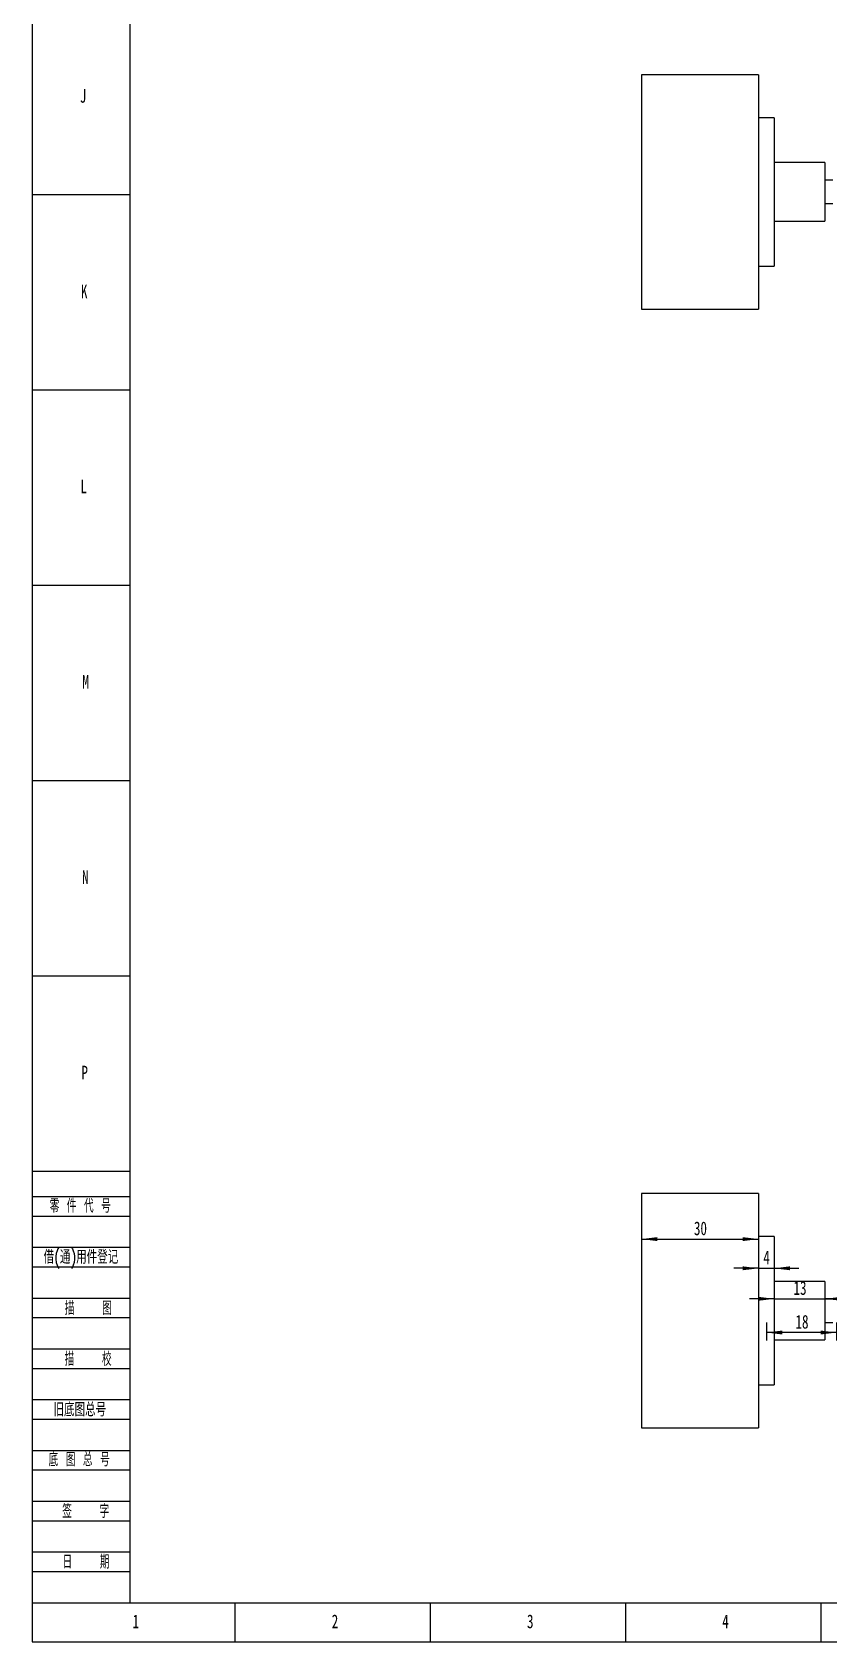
# Model space of a CAD drawing. Header units: millimetres. Extents: x 0 to 1189, y -577 to 841.
# Drawn here: x 0 to 204, y 0 to 412.1 of the extents above; entities that cross this region are included whole.
import ezdxf

# ---------------------------------------------------------------- set-up
doc = ezdxf.new("R2010")
doc.units = ezdxf.units.MM
for name, color, linetype in [('10', 7, 'Continuous'), ('5', 7, 'Continuous'), ('9', 7, 'Continuous')]:
    doc.layers.add(name, color=color, linetype=linetype)
doc.styles.add('SLDTEXTSTYLE0', font='TXT', dxfattribs={"width": 0.7, "bigfont": 'bigfont'})
doc.styles.add('SLDTEXTSTYLE2', font='TXT', dxfattribs={"width": 0.614286, "bigfont": 'bigfont'})
doc.styles.add('SLDTEXTSTYLE4', font='TXT', dxfattribs={"width": 0.566667, "bigfont": 'bigfont'})
doc.styles.add('SLDTEXTSTYLE5', font='TXT', dxfattribs={"width": 0.7})
doc.dimstyles.new('SLDDIMSTYLE0', dxfattribs={"dimtxt": 3.5, "dimasz": 4.08, "dimexe": 0, "dimexo": 0.0625, "dimgap": 0.875, "dimtad": 2, "dimrnd": 1e-09, "dimzin": 12, "dimdsep": 46, "dimtxsty": 'SLDTEXTSTYLE5', "dimsah": 1, "dimcen": 0.09, "dimadec": 0, "dimazin": 3, "dimtfac": 1, "dimtmove": 0, "dimatfit": 0, "dimfxl": 0, "dimfrac": 2, "dimtolj": 1, "dimtzin": 12, "dimarcsym": 0})
doc.dimstyles.new('SLDDIMSTYLE1', dxfattribs={"dimtxt": 3.5, "dimasz": 4.08, "dimexe": 0, "dimexo": 0.0625, "dimgap": 0.875, "dimtad": 2, "dimrnd": 1e-09, "dimzin": 12, "dimdsep": 46, "dimtxsty": 'SLDTEXTSTYLE5', "dimsah": 1, "dimcen": 0.09, "dimadec": 0, "dimazin": 3, "dimtfac": 1, "dimtofl": 0, "dimtmove": 0, "dimatfit": 3, "dimfxl": 0, "dimfrac": 2, "dimtolj": 1, "dimtzin": 12, "dimarcsym": 0})

# ---------------------------------------------------------------- blocks, each defined once
blk = doc.blocks.new('_D_13')
at = {"layer": '10'}
for p, q in [((188, 81.79), (188, 77.18)), ((206, 79.18), (188, 79.18)), ((206, 81.79), (206, 77.18))]:
    blk.add_line(p, q, dxfattribs=at)
for points in [[(188, 79.18), (192.08, 78.68), (192.08, 79.69)], [(206, 79.18), (201.92, 79.69), (201.92, 78.68)]]:
    blk.add_solid(points, dxfattribs=at)
at = {"layer": '10', "insert": (195.47, 83.69), "char_height": 3.5, "attachment_point": 1, "style": 'SLDTEXTSTYLE5'}
blk.add_mtext('18', dxfattribs=at)
blk = doc.blocks.new('_D_14')
at = {"layer": '10'}
for p, q in [((156, 104.27), (156, 102.77)), ((156, 103.1), (186, 103.1)), ((186, 104.27), (186, 102.77))]:
    blk.add_line(p, q, dxfattribs=at)
for points in [[(156, 103.1), (160.08, 102.59), (160.08, 103.6)], [(186, 103.1), (181.92, 103.6), (181.92, 102.59)]]:
    blk.add_solid(points, dxfattribs=at)
at = {"layer": '10', "insert": (169.46, 107.61), "char_height": 3.5, "attachment_point": 1, "style": 'SLDTEXTSTYLE5'}
blk.add_mtext('30', dxfattribs=at)
blk = doc.blocks.new('_D_15')
at = {"layer": '10'}
for p, q in [((186, 95.62), (179.65, 95.62)), ((186, 97.16), (186, 95.29)), ((186, 95.62), (190, 95.62)), ((190, 97.16), (190, 95.29)), ((190, 95.62), (196.35, 95.62))]:
    blk.add_line(p, q, dxfattribs=at)
for points in [[(186, 95.62), (181.92, 96.13), (181.92, 95.12)], [(190, 95.62), (194.08, 95.12), (194.08, 96.13)]]:
    blk.add_solid(points, dxfattribs=at)
at = {"layer": '10', "insert": (187.23, 100.14), "char_height": 3.5, "attachment_point": 1, "style": 'SLDTEXTSTYLE5'}
blk.add_mtext('4', dxfattribs=at)
blk = doc.blocks.new('_D_16')
at = {"layer": '10'}
for p, q in [((190, 87.81), (183.65, 87.81)), ((190, 89.73), (190, 87.48)), ((190, 87.81), (203, 87.81)), ((203, 89.73), (203, 87.48)), ((203, 87.81), (209.35, 87.81))]:
    blk.add_line(p, q, dxfattribs=at)
for points in [[(190, 87.81), (185.92, 88.32), (185.92, 87.31)], [(203, 87.81), (207.08, 87.31), (207.08, 88.32)]]:
    blk.add_solid(points, dxfattribs=at)
at = {"layer": '10', "insert": (194.96, 92.33), "char_height": 3.5, "attachment_point": 1, "style": 'SLDTEXTSTYLE5'}
blk.add_mtext('13', dxfattribs=at)

msp = doc.modelspace()

# ---------------------------------------------------------------- linework, layer by layer
at = {"color": 7, "linetype": 'Continuous', "lineweight": 25}
for p, q in [((185.99872, 401.20265), (155.99872, 401.20265)), ((155.99872, 401.20265), (155.99872, 341.20265)), ((185.99872, 401.20265), (185.99872, 341.20265)), ((189.99872, 390.20265), (185.99872, 390.20265)), ((189.99872, 390.20265), (189.99872, 352.20264)), ((202.99872, 378.70265), (189.99872, 378.70265)), ((202.99872, 378.70265), (202.99872, 363.70265)), ((204.99872, 374.20264), (202.99872, 374.20264)), ((202.99872, 368.20265), (204.99872, 368.20265)), ((189.99872, 363.70265), (202.99872, 363.70265)), ((185.99872, 352.20264), (189.99872, 352.20264)), ((155.99872, 341.20265), (185.99872, 341.20265)), ((185.99872, 114.78771), (155.99872, 114.78771)), ((155.99872, 114.78771), (155.99872, 104.17279)), ((185.99872, 114.78771), (185.99872, 104.17279)), ((155.99872, 104.17279), (155.99872, 54.78772)), ((185.99872, 104.17279), (185.99872, 54.78772)), ((189.99872, 103.78771), (185.99872, 103.78771)), ((189.99872, 103.78771), (189.99872, 97.06493)), ((189.99872, 97.06493), (189.99872, 65.78772)), ((202.99872, 92.28772), (189.99872, 92.28772)), ((202.99872, 92.28772), (202.99872, 89.63398)), ((202.99872, 89.63398), (202.99872, 77.28772)), ((204.99872, 87.78772), (202.99872, 87.78772)), ((202.99872, 81.78771), (204.99872, 81.78771)), ((189.99872, 77.28772), (202.99872, 77.28772)), ((185.99872, 65.78772), (189.99872, 65.78772)), ((155.99872, 54.78772), (185.99872, 54.78772))]:
    msp.add_line(p, q, dxfattribs=at)
at = {"layer": '5', "color": 7}
for p, q in [((0, 841), (0, 0)), ((0, 114), (25, 114)), ((0, 109), (25, 109)), ((0, 101), (25, 101)), ((0, 96), (25, 96)), ((0, 88), (25, 88)), ((0, 83), (25, 83)), ((0, 75), (25, 75)), ((0, 70), (25, 70)), ((0, 62), (25, 62)), ((0, 57), (25, 57)), ((0, 49), (25, 49)), ((0, 44), (25, 44)), ((0, 36), (25, 36)), ((0, 31), (25, 31)), ((0, 23), (25, 23)), ((0, 18), (25, 18)), ((0, 0), (1189, 0))]:
    msp.add_line(p, q, dxfattribs=at)
at = {"layer": '5', "color": 7, "lineweight": 25}
for p, q in [((25, 831.0501), (25, 10)), ((0, 10), (1179, 10))]:
    msp.add_line(p, q, dxfattribs=at)
at = {"layer": '5'}
for p, q in [((0, 370.5), (25, 370.5)), ((0, 320.5), (25, 320.5)), ((0, 270.5), (25, 270.5)), ((0, 220.5), (25, 220.5)), ((0, 170.5), (25, 170.5)), ((0, 120.5), (25, 120.5)), ((52, 0), (52, 10)), ((102, 0), (102, 10)), ((152, 0), (152, 10)), ((202, 0), (202, 10))]:
    msp.add_line(p, q, dxfattribs=at)

# ---------------------------------------------------------------- texts
at = {"layer": '10', "char_height": 3.5, "attachment_point": 2, "style": 'SLDTEXTSTYLE5'}
for s, insert in [('J', (13.01528, 397.54134)), ('K', (13.32031, 347.48752)), ('L', (13.18056, 297.54134)), ('M', (13.70677, 247.48752)), ('N', (13.60347, 197.54134)), ('P', (13.44427, 147.48752)), ('1', (26.54444, 6.98752)), ('2', (77.54444, 6.98752)), ('3', (127.54444, 6.98752)), ('4', (177.54444, 6.98752))]:
    msp.add_mtext(s, dxfattribs=dict(at, insert=insert))
at = {"layer": '9', "color": 7, "char_height": 3.5}
for s, insert, attachment_point, style in [('\\M+197EB \\M+18C8F \\M+191E3 \\M+18D86', (4.4822, 113.35989), 1, 'SLDTEXTSTYLE2'), ('\\M+18ED8(\\M+192CA)\\M+19770\\M+18C8F\\M+1936F记', (2.93282, 100.2756), 1, 'SLDTEXTSTYLE0'), ('\\M+19560    图', (14.35178, 87.176), 2, 'SLDTEXTSTYLE4'), ('\\M+19560    \\M+18D5A', (14.31928, 74.13651), 2, 'SLDTEXTSTYLE4'), ('\\M+18B8C\\M+192EA图总\\M+18D86', (5.45908, 61.20058), 1, 'SLDTEXTSTYLE0'), ('\\M+192EA 图 总 \\M+18D86', (4.2122, 48.43306), 1, 'SLDTEXTSTYLE2'), ('签    \\M+18E9A', (13.70566, 35.19255), 2, 'SLDTEXTSTYLE4'), ('\\M+193FA    \\M+18AFA', (13.78283, 22.2333), 2, 'SLDTEXTSTYLE4')]:
    msp.add_mtext(s, dxfattribs=dict(at, insert=insert, attachment_point=attachment_point, style=style))

# ---------------------------------------------------------------- dimensions: what is measured, and where the dimension line sits
at = {"layer": '10'}
for base, p1, p2, dimstyle, picture, middle in [((185.99872, 105.261), (155.99872, 104.27142), (185.99872, 104.27142), 'SLDDIMSTYLE1', '_D_14', (170.99872, 105.261)), ((189.99872, 97.79029), (185.99872, 97.16356), (189.99872, 97.16356), 'SLDDIMSTYLE0', '_D_15', (187.99872, 97.79029)), ((202.99872, 89.98001), (189.99872, 89.73261), (202.99872, 89.73261), 'SLDDIMSTYLE0', '_D_16', (196.49872, 89.98001))]:
    dim = msp.add_linear_dim(base=base, p1=p1, p2=p2, dimstyle=dimstyle, dxfattribs=at)
    dim.commit()
    dim.dimension.update_dxf_attribs({"geometry": picture, "text_midpoint": middle, "dimtype": 160})
dim = msp.add_linear_dim(base=(187.99872, 81.34871), p1=(205.99872, 81.78771), p2=(187.99872, 81.78771), angle=0, dimstyle='SLDDIMSTYLE0', dxfattribs=at)
dim.commit()
dim.dimension.update_dxf_attribs({"geometry": '_D_13', "text_midpoint": (196.99872, 81.34871), "dimtype": 160})

doc.saveas('drawing.dxf')
